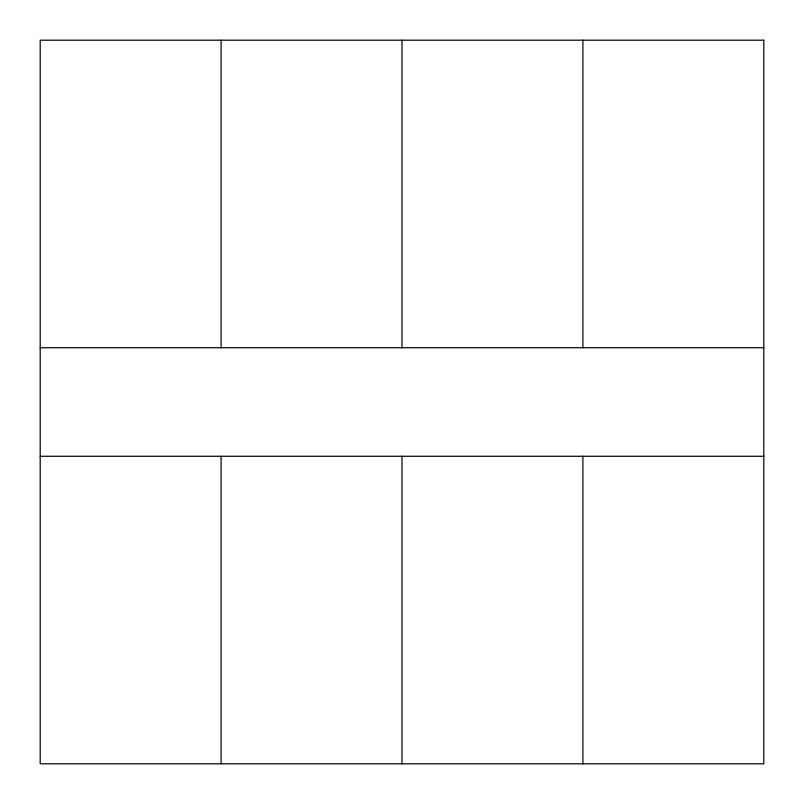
<?xml version="1.0" encoding="UTF-8"?>
<svg xmlns="http://www.w3.org/2000/svg" width="804" height="804" viewBox="0 0 804 804"><rect width="100%" height="100%" fill="white"/><g stroke="black" fill="none" stroke-linecap="round" stroke-linejoin="round"><path stroke-width="1.21" d="M40.2 347.73L763.8 347.73M40.2 456.27L763.8 456.27M582.9 40.2L582.9 347.73M582.9 456.27L582.9 763.8M402 40.2L402 347.73M402 456.27L402 763.8M221.1 40.2L221.1 347.73M221.1 456.27L221.1 763.8M763.8 40.2L40.2 40.2L40.2 763.8L763.8 763.8L763.8 40.2"/></g></svg>
